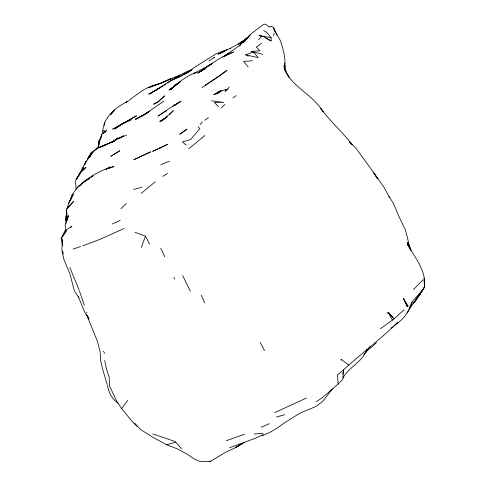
<?xml version="1.0" encoding="UTF-8"?>
<svg xmlns="http://www.w3.org/2000/svg" width="486" height="486" viewBox="0 0 486 486"><rect width="100%" height="100%" fill="white"/><g stroke="black" fill="none" stroke-linecap="round" stroke-linejoin="round"><path stroke-width="0.73" d="M265.113 37.841L271.121 40.927L271.121 37.647L266.626 32.307L263.752 30.624M102.734 133.632C102.048 118.414 114.921 107.898 127.253 101.598L125.613 102.728C135.096 96.532 143.242 87.917 154.669 85.263C163.132 82.614 170.981 78.459 179.395 75.695L174.067 77.863L189.224 70.549L191.32 70.093M75.439 181.278L76.181 189.072M66.448 212.297L66.011 220.917L66.084 216.227L67.062 214.034L66.218 210.377C68.265 206.653 68.155 202.03 71.266 198.768M62.439 245.886L61.145 238.669L62.645 239.963L61.807 249.816L63.696 258.874L70.008 274.171L74.315 290.725L78.939 297.851M98.731 145.776L98.931 143.741M99.059 142.386L99.259 140.351L100.657 138.06L100.134 139.452M342.83 374.141L343.438 369.919C361.226 353.638 380.538 339.173 397.785 322.34L396.041 323.67M101.179 137.441L101.604 134.531L105.511 131.56L106.689 130.072L104.964 132.563M97.868 148.236L99.259 140.351L98.561 143.613L98.64 145.739M389.067 196.417L393.484 203.64L399.158 216.938L405.476 230.03L410.123 248.619L407.475 242.411L410.968 250.169L407.468 242.55L411.01 250.217L407.541 244.555C414.995 257.732 426.836 271.291 424.321 287.42L420.7 293.046L422.225 290.507L412.195 301.642M100.663 138.881L101.604 134.531M67.171 220.589L68.344 215.754L65.075 225.079L65.719 230.261M273.557 35.63L274.116 33.303M97.929 148.23L100.165 139.525M84.673 164.888L86.101 161.358L90.663 155.714L89.886 157.021M338.092 384.062L337.527 374.913L343.438 369.919L342.97 378.782L342.229 379.955L338.092 384.062L322.57 397.505L316.301 401.673M81.217 171.71L82.17 168.435L86.101 161.358L85.153 164.025M70.209 200.22L71.649 195.433L76.897 188.143M99.272 141.62L98.561 143.613L99.344 141.529M99.745 140.29L101.41 135.649M141.292 247.599L145.472 236.129L134.95 232.296M87.28 160.088C90.876 147.799 104.514 145.794 114.489 140.934L99.029 147.562L112.673 141.669L118.043 137.86L111.707 142.586M75.555 180.567L76.654 178.21L80.919 171.892L85.973 167.36L79.54 173.617L77.08 178.417M408.908 308.859L412.128 302.043C409.358 311.963 402.687 320.298 393.97 325.638M103.542 133.115L104.782 130.588L102.813 130.977M366.693 349.434C362.86 362.094 349.009 366.657 342.958 377.938M68.538 203.47L73.325 194.376L69.468 201.629M81.648 171.23L83.805 167.293L79.54 173.617L80.919 171.892L78.234 176.461L80.919 171.892M80.117 185.658L82.389 182.955L75.901 189.084M76.32 179.723L77.468 177.767M229.198 86.83L227.776 89.114L225 91.654M90.566 154.062L91.824 152.063L89.904 155.678L90.524 154.955M369.961 346.457L366.383 351.913L363.722 354.561M61.181 238.535L66.704 230.212L61.151 238.608L64.887 230.947L71.952 226.124L70.349 227.703M87.808 158.77L89.485 156.298M406.97 312.948L420.712 292.183L414.783 301.77L412.96 303.762M420.542 293.987L414.783 301.77L416.04 299.777L413.701 302.565M90.712 155.508L92 153.795M136.961 426.337L132.599 421.97L121.597 408.598L127.69 400.476M332.375 388.958L322.643 401.497L315.7 406.594L300.141 412.985L284.091 423.118L277.081 428.069L269.809 432.412L262.136 435.851M258.631 39.773L261.365 36.371M243.17 42.647L251.529 33.455L263.734 24.3A29.567 6.555 63.5 0 1 269.347 27.331M200.056 124.641L202.443 121.937M89.005 156.814L93.719 151.504M66.734 209.065L73.647 201.411L67.384 208.038M94.296 150.946L97.157 148.169L96.137 149.214M422.893 280.07L413.513 289.413M77.31 187.438C87.723 177.773 100.11 169.881 114.016 166.467L109.204 168.405M404.206 309.716L394.067 318.859L380.489 328.694M169.42 114.69L173.387 110.662L161.504 121.184L164.894 118.566M120.941 208.767L126.293 203.434M407.377 306.435L408.094 305.73L403.544 298.568L406.91 306.198L407.377 306.435L403.544 298.574M376.395 342.648L371.438 347.387L367.325 350.218M78.884 186.253L85.117 181.266M221.282 107.916L224.963 104.454M239.331 45.733L245.302 40.174L243.875 41.79L250.035 34.913L245.886 39.245L247.963 37.276L240.357 43.515L247.18 38.145L238.535 44.232L247.398 38.279M239.252 45.957L240.357 44.949L222.904 57.105M204.843 135.515L188.641 148.85M233.092 97.935L235.965 95.627M391.242 328.366L392.974 326.981L391.704 328.001M223.931 56.686L227.91 53.557L223.827 56.728M155.156 181.807L141.305 193.27M205.803 84.813L205.165 85.311L220.14 75.646L226.986 70.33L202.212 87.602M166.024 117.691L167.154 116.816L159.779 121.476L167.002 117.017M261.59 43.163L256.292 47.136L260.046 50.799L251.122 51.407L262.774 54.365M209.636 64.942L201.076 71.211C211.155 63.605 221.628 56.224 233.614 51.935L227.576 54.766M86.332 180.385L89.977 177.858L83.774 181.964L88.92 178.593M164.025 101.1L142.823 115.534L135.333 119.392L144.488 114.465L142.823 115.534M177.135 84.23L180.039 82.134M175.975 85.068L168.988 90.074L177.487 83.653L170.914 89.588C178.228 82.401 186.515 75.895 196.283 72.444M174.65 105.401L178.004 103.002L172.937 106.325M208.02 66.12L199.363 72.183L205.979 68.076M204.758 120.255L208.5 117.703M213.883 57.7L214.563 57.245L208.761 61.108M149.591 93.974L172.159 79.832L179.887 76.515L187.31 72.505L194.279 67.463L215.893 53.958L223.669 50.751L230.747 48.454M167.567 82.954L170.537 80.998L185.707 73.72L190.469 70.628M164.001 85.281L165.781 84.121M166.437 110.826L158.041 116.093L173.83 105.365L181.15 101.131L174.832 105.122M180.415 81.648L174.097 85.657L178.417 83.3M162.774 176.418L167.524 173.423M192.237 69.474L185.445 73.757L188.513 71.934M91.289 177.086L93.087 175.95M99.521 147.641L101.337 146.499M242.089 443.511L235.491 447.661L226.087 452.016L210.517 461.342L200.645 461.7L194.473 459.124L186.351 453.754L177.287 448.845L166.643 444.733L153.163 437.394L140.497 429.496L134.519 423.045M240.406 444.587L235.491 447.661L244.531 442.454M105.845 169.493L110.006 166.892L106.264 169.189M91.198 177.098L93.026 175.962M157.822 89.047L159.621 87.942M202.121 70.434L197.656 73.167L203.725 69.559M203.391 69.656L205.305 68.483M155.532 90.396L148.783 94.187L158.703 88.488M160.623 87.31L161.905 86.532M156.146 90.05L157.962 88.956M159.171 88.227L160.38 87.498M161.589 86.763L162.804 86.034M118.712 138.717L123.553 135.807L110.425 142.86L113.681 141.365M147.793 112.545L135.254 119.422M189.747 71.205L190.974 70.476M150.435 93.415L157.221 89.418M247.07 38.424L236.688 44.894L229.951 48.479M227.521 54.76L229.951 53.326L224.86 56.005M122.624 123.869L112.709 129.167L136.517 115.796L123.845 123.158M212.412 63.623L193.586 73.635L196.891 72.244M227.43 49.584L218.129 54.183L224.605 51.498M148.309 87.844L152.677 85.591L160.167 83.471M211.689 64.116L208.47 65.707L211.641 64.207M306.417 398.046L274.784 412.608M191.539 70.063L183.623 73.842L190.002 70.938M160.313 147.847L167.901 144.221L152.665 151.34L160.313 147.847L158.539 148.68M224.897 56.024L226.239 55.392M263.303 434.557L255.454 438.22L229.574 447.709M124.264 228.408L100.262 239.246L82.565 245.928M172.123 78.307L160.848 83.276L170.203 78.799L171.704 78.732M225.231 90.256L227.776 89.114L223.183 90.281L215.693 94.138L219.162 92.765M149.931 87.359L160.161 83.495M112.09 224.046L120.218 220.474M261.146 427.23L269.329 423.677M126.518 135.144L117.843 138.838L118.238 138.668M160.872 164.657L169.377 161.206M103.324 146.146L105.274 145.369M406.91 306.198L408.094 305.73M244.458 434.235L226.209 440.741M245.588 54.839L253.504 51.959L258.157 57.646L245.588 54.839L248.328 56.206M73.076 249.063L80.542 246.572M276.485 417.012L284.662 414.716M166.643 444.733L175.798 442.193L181.576 448.742M133.559 189.412L141.833 187.335M68.076 215.899L66.084 216.227L66.108 223.244M254.275 434.016L263.139 433.275M252.465 60.738L243.571 61.412L248.127 66.886M386.801 313.057L388.721 312.923L394.067 318.859L388.071 312.133L392.427 320.165M269.517 26.42L271.589 26.408L273.6 27.441L276.941 35.205M340.552 359.883L341.694 359.889L341.221 359.336L348.839 365.174M211.574 100.79L223.615 102.394L214.423 102.388L218.5 106.792M209.624 461.22L210.517 461.342L209.563 461.02M271.121 37.647L258.892 35.6L261.11 35.788L263.114 36.815M251.122 51.407L253.504 51.959M175.592 441.719L152.786 433.895M263.546 36.456L271.121 40.927M118.116 403.216C112.059 399.194 108.664 392.36 107.4 385.349M186.029 145.083L182.481 141.894L190.64 139.549L199.916 128.608L198.197 126.755M351.439 144.306L349.477 142.003L355.928 148.212L373.224 171.953L377.792 179.103L373.333 172.202L384.074 187.438L389.353 197.377M86.648 312.261L86.964 312.711M352.307 144.834C342.66 132.107 330.28 121.543 320.9 108.487L323.16 112.005M121.597 408.598L116.907 401.509L109.514 385.927L109.143 377.087L106.464 368.995L104.727 360.43M322.753 111.349L320.541 108.02C310.044 93.191 290.841 85.809 284.055 68.113L288.641 76.897M273.6 27.441C274.997 33.437 280.343 38.06 281.546 44.378C284.031 51.802 285.464 59.626 284.911 67.469L284.468 63.168L285.343 70.494M103.488 351.269L104.745 353.298M289.14 77.681L287.074 74L283.982 66.108L284.705 69.036M273.831 29.367L275.556 32.611M260.308 342.521L264.512 350.509M145.472 236.129L149.633 244.094M182.645 275.507L190.342 291.248M164.736 256.699L160.684 248.097M201.247 295.209L204.764 302.972M87.547 315.712L89.066 319.047L84.558 311.866L78.313 296.739M173.812 277.269L174.638 279.11M69.82 267.47L79.261 290.403M424.43 283.964L424.855 285.112M84.351 305.311L79.54 291.296M86.465 314.375L97.364 341.16L100.073 351.281L100.651 360.424L102.546 368.91L107.163 384.469M66.218 210.377L66.697 214.855M62.876 251.323L63.137 254.117M104.46 123.578L104.508 124.957M62.645 239.963L62.658 242.174M104.684 122.448L104.697 125.358M424.46 286.886L420.615 293.192L424.43 287.202L424.144 278.071L424.46 286.886M419.874 294.285L419.09 295.543L419.892 294.291M113.183 111.367L110.693 114.684L114.726 110.012L113.183 111.367M164.517 95.924L158.12 102.048L153.527 104.259L157.889 101.726L164.517 95.924M186.885 129.179L179.741 134.239L186.885 129.179M123.438 122.952L114.781 129.015L121.816 124.137L131.19 119.702L123.438 122.952M149.232 111.549L141.122 116.531L149.232 111.549M214.235 94.381L213.791 94.667L221.112 90.432L214.235 94.381M119.72 150.83L110.863 156.188L119.72 150.83M143.091 155.332L133.735 159.797L150.745 151.845L143.091 155.332"/></g></svg>
